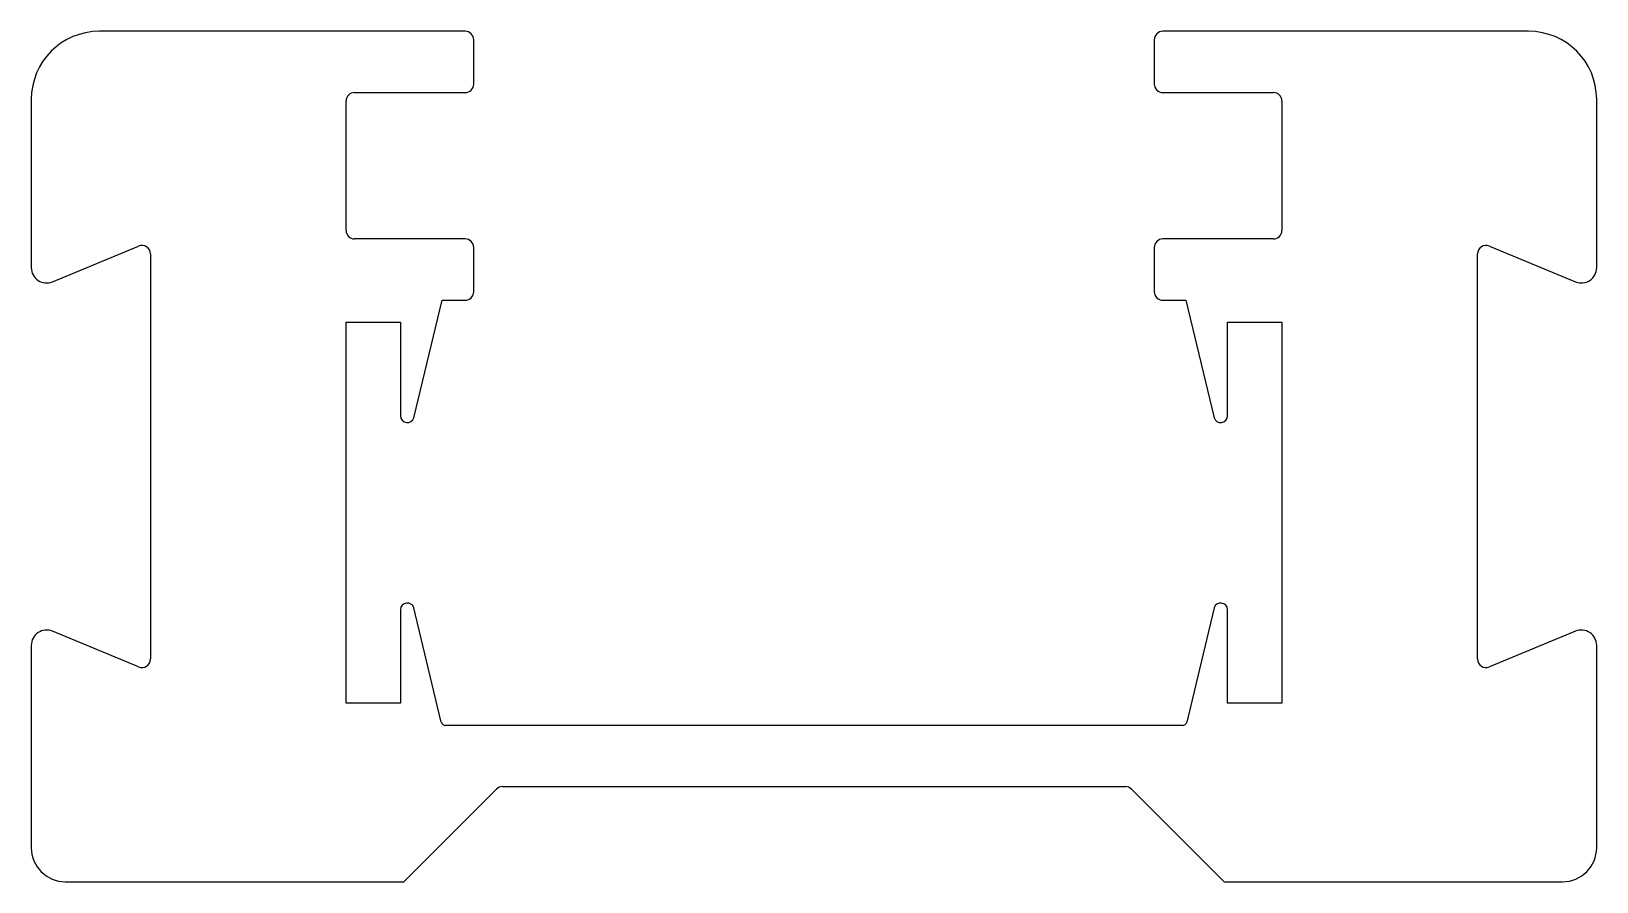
# Model space of a CAD drawing. Extents: x 464.7 to 510.7, y 283.9 to 308.9.
import ezdxf

# ---------------------------------------------------------------- set-up
doc = ezdxf.new("R2010")
doc.units = 0
doc.header["$LTSCALE"] = 0.1
doc.layers.get('0').update_dxf_attribs({"linetype": 'CONTINUOUS'})

msp = doc.modelspace()

# ---------------------------------------------------------------- linework, layer by layer
at = {"ltscale": 0.1}
for p, q in [((477.45, 308.856), (466.7, 308.856)), ((508.7, 308.856), (497.95, 308.856)), ((477.7, 307.306), (477.7, 308.606)), ((497.7, 308.606), (497.7, 307.306)), ((464.7, 306.856), (464.7, 301.907)), ((474.2, 307.056), (477.45, 307.056)), ((497.95, 307.056), (501.2, 307.056)), ((510.7, 301.907), (510.7, 306.856)), ((473.95, 303.001), (473.95, 306.806)), ((501.45, 306.806), (501.45, 303.001)), ((477.45, 302.751), (474.2, 302.751)), ((501.2, 302.751), (497.95, 302.751)), ((465.322, 301.491), (467.855, 302.54)), ((468.2, 302.309), (468.2, 296.356)), ((477.7, 301.201), (477.7, 302.501)), ((497.7, 302.501), (497.7, 301.201)), ((507.2, 296.356), (507.2, 302.309)), ((507.546, 302.54), (510.079, 301.491)), ((475.942, 297.494), (476.772, 300.951)), ((476.772, 300.951), (477.368, 300.951)), ((477.368, 300.951), (477.45, 300.951)), ((497.95, 300.951), (498.032, 300.951)), ((498.032, 300.951), (498.629, 300.951)), ((498.629, 300.951), (499.459, 297.494)), ((473.95, 289.101), (473.95, 300.301)), ((473.95, 300.301), (475.55, 300.301)), ((475.55, 300.301), (475.55, 297.551)), ((499.85, 300.301), (501.45, 300.301)), ((499.85, 297.551), (499.85, 300.301)), ((501.45, 300.301), (501.45, 289.101)), ((468.2, 296.356), (468.2, 290.403)), ((507.2, 290.403), (507.2, 296.356)), ((475.55, 291.851), (475.55, 289.101)), ((476.749, 288.547), (475.942, 291.908)), ((499.459, 291.908), (498.652, 288.547)), ((499.85, 289.101), (499.85, 291.851)), ((467.855, 290.172), (465.322, 291.22)), ((510.078, 291.22), (507.546, 290.172)), ((464.7, 290.804), (464.7, 284.856)), ((510.7, 284.856), (510.7, 290.804)), ((475.55, 289.101), (473.95, 289.101)), ((501.45, 289.101), (499.85, 289.101)), ((487.7, 288.451), (476.871, 288.451)), ((498.53, 288.451), (487.7, 288.451)), ((478.549, 286.651), (487.7, 286.651)), ((487.7, 286.651), (496.851, 286.651)), ((475.65, 283.856), (478.373, 286.578)), ((497.028, 286.578), (499.75, 283.856)), ((465.7, 283.856), (475.65, 283.856)), ((499.75, 283.856), (509.7, 283.856))]:
    msp.add_line(p, q, dxfattribs=at)
for centre, radius, start, end in [((466.7, 306.856), 2, 90, 180), ((477.45, 308.606), 0.25, 0, 90), ((497.95, 308.606), 0.25, 90, 180), ((508.7, 306.856), 2, 0, 90), ((477.45, 307.306), 0.25, 270, 0), ((497.95, 307.306), 0.25, 180, 270), ((474.2, 306.806), 0.25, 90, 180), ((501.2, 306.806), 0.25, 360, 90), ((474.2, 303.001), 0.25, 180, 270), ((477.45, 302.501), 0.25, 0, 90), ((497.95, 302.501), 0.25, 90, 180), ((501.2, 303.001), 0.25, 270, 0), ((467.95, 302.309), 0.25, 0, 112.4762), ((507.45, 302.309), 0.25, 67.5238, 180), ((465.15, 301.907), 0.45, 180, 292.3857), ((510.25, 301.907), 0.45, 247.6143, 0), ((477.45, 301.201), 0.25, 270, 0), ((497.95, 301.201), 0.25, 180, 270), ((475.75, 297.551), 0.2, 180, 343.4633), ((499.65, 297.551), 0.2, 196.5367, 0), ((475.75, 291.851), 0.2, 16.5367, 180), ((499.65, 291.851), 0.2, 0, 163.4633), ((465.15, 290.804), 0.45, 67.5238, 180), ((510.25, 290.804), 0.45, 360, 112.4762), ((467.95, 290.403), 0.25, 247.5238, 0), ((507.45, 290.403), 0.25, 180, 292.4762), ((476.871, 288.576), 0.125, 193.5, 270), ((498.53, 288.576), 0.125, 270, 346.5), ((478.549, 286.401), 0.25, 90, 135), ((496.851, 286.401), 0.25, 45, 90), ((465.7, 284.856), 1, 180, 270), ((509.7, 284.856), 1, 270, 0)]:
    msp.add_arc(centre, radius, start, end, dxfattribs=at)

doc.saveas('drawing.dxf')
